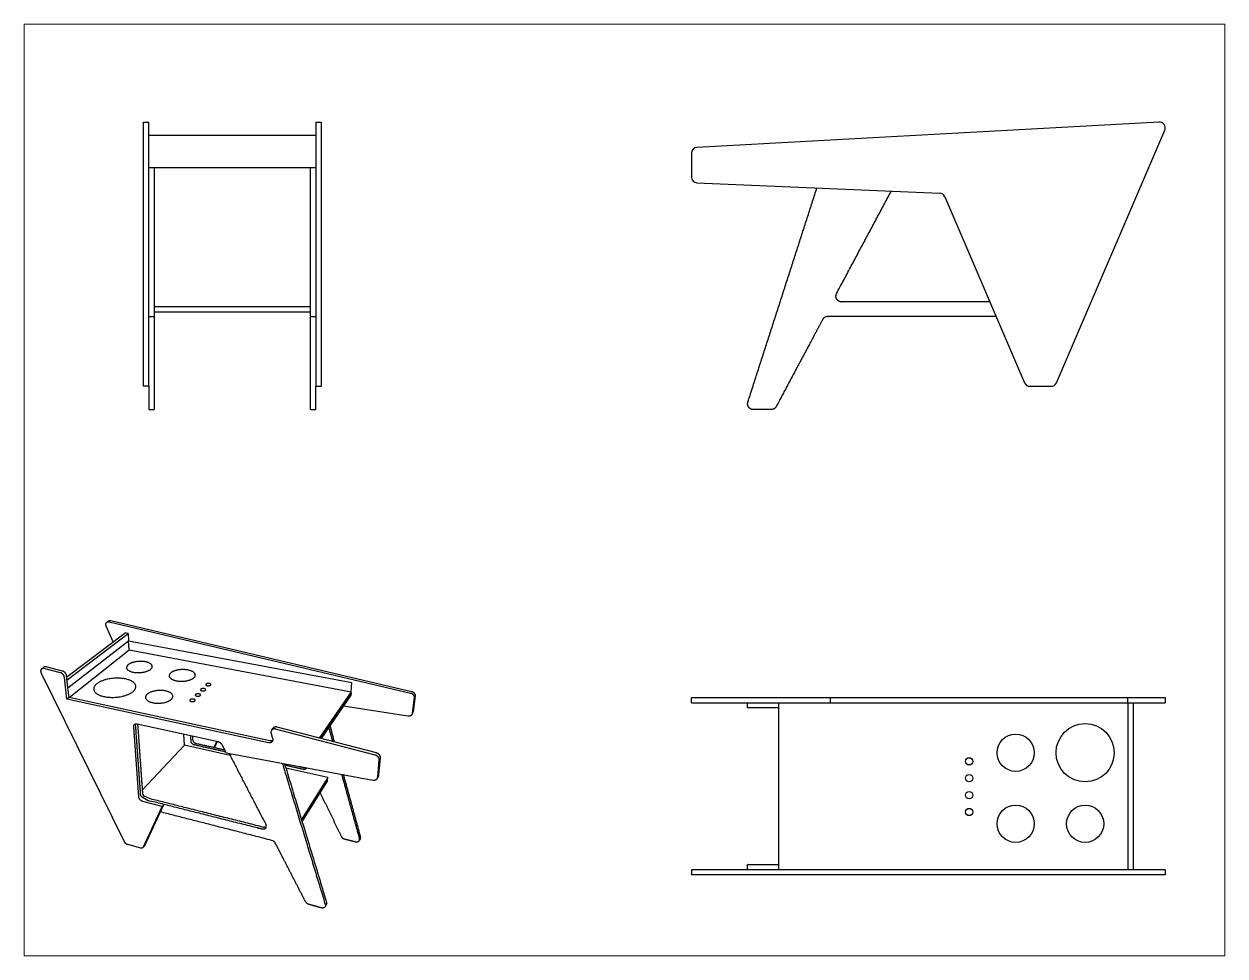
# Paper-space layout 'Page 1' of a CAD drawing. Header units: millimetres. Extents: x -18 to 260, y -6 to 209.
# The model-space entities are those that its viewports show. They can reach past a viewport. Long polylines and large blocks are cut down to what shows.
import ezdxf

# ---------------------------------------------------------------- set-up
doc = ezdxf.new("R2010")
doc.units = ezdxf.units.MM
doc.header["$MEASUREMENT"] = 0
doc.layers.add('Default', color=178, linetype='Continuous', true_color=0x000000)
doc.layers.add('Make2D$visible$lines', color=178, linetype='Continuous', true_color=0x000000)

msp = doc.modelspace()

# ---------------------------------------------------------------- linework, layer by layer
at = {"layer": 'Make2D$visible$lines'}
for p, q in [((4534.4, -3020.2), (4552.4, -3020.2)), ((4534.4, -3048), (4534.4, -3020.2)), ((4534.4, -3916.3), (4534.4, -3048)), ((4552.4, -3048), (4552.4, -3020.2)), ((4552.4, -3916.3), (4552.4, -3048)), ((5126.4, -3020.2), (5144.4, -3020.2)), ((5126.4, -3048), (5126.4, -3916.3)), ((5144.4, -3048), (5144.4, -3916.3)), ((8025.5, -3020.2), (6436.6, -3107.4)), ((7672.9, -3916.3), (8045, -3048)), ((5126.4, -3066.4), (4552.4, -3066.4)), ((6417.7, -3127.3), (6417.7, -3209.3)), ((4552.4, -3176.4), (5126.4, -3176.4)), ((4570.4, -3176.4), (4570.4, -3688.4)), ((5108.4, -3688.4), (5108.4, -3176.4)), ((6436.8, -3229.2), (7271, -3264.8)), ((7288.5, -3276.9), (7562.5, -3916.3)), ((4570.4, -3654.4), (5108.4, -3654.4)), ((4570.4, -3672.4), (5108.4, -3672.4)), ((4552.4, -3688.4), (4570.4, -3688.4)), ((4570.4, -3688.4), (4570.4, -4008.4)), ((5108.4, -3688.4), (5126.4, -3688.4)), ((5108.4, -4008.4), (5108.4, -3688.4)), ((4534.4, -3928.4), (4534.4, -3916.3)), ((4552.4, -3928.4), (4552.4, -3916.3)), ((5126.4, -3916.3), (5126.4, -3928.4)), ((5144.4, -3916.3), (5144.4, -3928.4)), ((4552.4, -3928.4), (4534.4, -3928.4)), ((4552.4, -3928.4), (4552.4, -4008.4)), ((5126.4, -3928.4), (5144.4, -3928.4)), ((5126.4, -4008.4), (5126.4, -3928.4)), ((7580.9, -3928.4), (7654.5, -3928.4)), ((4552.4, -4008.4), (4570.4, -4008.4)), ((5108.4, -4008.4), (5126.4, -4008.4)), ((4408.6, -4738.6), (4414.6, -4734.3)), ((4416.1, -4737.4), (5452.1, -4982.3)), ((4422.2, -4733), (5455.3, -4976.6)), ((4270.2, -4927), (4470.7, -4775.4)), ((4271.4, -4937.1), (4481.2, -4777.3)), ((4430.5, -4805.8), (4406.3, -4752.6)), ((4481.2, -4777.3), (4470.7, -4775.4)), ((4481.2, -4777.3), (4483.1, -4803.1)), ((4274.6, -4964.8), (4483.1, -4803.1)), ((4485.3, -4833.5), (4483.1, -4803.1)), ((4483.1, -4803.1), (5250.5, -4945.6)), ((4278.3, -4997.5), (4485.3, -4833.5)), ((4485.3, -4833.5), (5248.1, -4978)), ((4184.2, -4898.8), (4191.7, -4893.4)), ((4248.8, -4912.5), (4192.2, -4897.7)), ((4256.2, -4907), (4199.8, -4892.3)), ((4182.5, -4913.8), (4467.4, -5492.3)), ((4271.1, -5003.2), (4262.4, -4928.4)), ((4274.6, -4964.8), (4269.7, -4922.8)), ((5248.1, -4978), (5250.5, -4945.6)), ((4278.3, -4997.5), (4274.6, -4964.8)), ((5248.1, -4978), (5138, -5136.9)), ((5247.7, -4983.8), (5141.3, -5137.7)), ((5247.3, -4989.6), (5144.6, -5138.6)), ((5247.7, -4983.8), (5247.3, -4989.6)), ((5247.7, -4983.8), (5248.1, -4978)), ((5467.6, -4992.4), (5461.5, -5045.7)), ((4278.3, -4997.5), (4271.1, -5003.2)), ((4963.5, -5153), (4271.1, -5003.2)), ((4968.8, -5146.3), (4278.3, -4997.5)), ((5443, -5061.8), (5221.4, -5027.2)), ((5464.4, -4998.1), (5458.3, -5051.6)), ((6417.7, -5015.5), (6417.7, -4997.5)), ((6417.7, -4997.5), (6436.6, -4997.5)), ((6417.7, -5015.5), (6436.6, -5015.5)), ((6436.6, -4997.5), (6873.3, -4997.5)), ((6436.6, -5015.5), (6873.3, -5015.5)), ((6610.9, -5033.5), (6610.9, -5015.5)), ((6717.7, -5033.5), (6610.9, -5033.5)), ((6717.7, -5589.5), (6717.7, -5015.5)), ((6873.3, -4997.5), (6894.4, -4997.5)), ((6873.3, -5015.5), (6894.4, -5015.5)), ((6894.4, -4997.5), (6905.2, -4997.5)), ((6894.4, -4997.5), (6894.4, -5015.5)), ((6894.4, -5015.5), (6905.2, -5015.5)), ((6905.2, -4997.5), (7917.7, -4997.5)), ((6905.2, -5015.5), (7917.7, -5015.5)), ((7917.7, -5015.5), (7917.7, -4997.5)), ((7917.7, -4997.5), (7936.6, -4997.5)), ((7917.7, -5015.5), (7936.6, -5015.5)), ((7917.7, -5015.5), (7917.7, -5589.5)), ((7935.7, -5015.5), (7935.7, -5589.5)), ((7936.6, -4997.5), (8025.5, -4997.5)), ((7936.6, -5015.5), (8025.5, -5015.5)), ((8025.5, -4997.5), (8046.6, -4997.5)), ((8025.5, -5015.5), (8046.6, -5015.5)), ((8046.6, -4997.5), (8046.6, -5015.5)), ((5460.2, -5049.7), (5457.1, -5055.5)), ((4518.4, -5339.9), (4500.7, -5098.1)), ((4513, -5087.9), (4790.6, -5149.1)), ((4974.7, -5109.7), (4980, -5103)), ((5330.8, -5195.5), (4988.5, -5106)), ((5334.9, -5188.2), (4993.8, -5099.3)), ((5185.3, -5149.2), (5171.6, -5099.4)), ((5191.2, -5150.8), (5175.6, -5093.7)), ((4674.7, -5161.7), (4673.2, -5123.3)), ((4785.9, -5148.1), (4775.8, -5168.9)), ((4787.9, -5148.5), (4777.8, -5169.4)), ((4803.3, -5159), (4818.3, -5188.1)), ((4972.9, -5121), (4978.1, -5138)), ((4674.7, -5161.7), (4530, -5316.4)), ((4832.1, -5197.1), (4674.7, -5161.7)), ((4818.3, -5188.1), (5322.7, -5281.2)), ((5167.6, -5272.6), (5023.7, -5240.2)), ((5339.4, -5270.8), (5344.9, -5213)), ((5343.4, -5263.3), (5349, -5205.7)), ((5167.6, -5272.6), (5077.1, -5416.4)), ((5167, -5282.9), (5079.1, -5423.1)), ((5167, -5282.9), (5167.6, -5272.6)), ((5342.1, -5267.6), (5338.2, -5275)), ((4598.1, -5371.6), (4531.9, -5354.9)), ((4540, -5503.5), (4604.1, -5364.8)), ((4604.1, -5364.8), (4598.1, -5371.6)), ((4534, -5510.4), (4598.1, -5371.6)), ((5279.9, -5482.1), (5276.5, -5488.7)), ((4479, -5501.9), (4523.4, -5514.1)), ((4539, -5505), (4533.1, -5511.9)), ((6610.9, -5589.5), (6610.9, -5571.5)), ((6436.6, -5589.5), (6417.7, -5589.5)), ((6417.7, -5589.5), (6417.7, -5607.5)), ((6436.6, -5607.5), (6417.7, -5607.5)), ((8025.5, -5589.5), (6436.6, -5589.5)), ((8025.5, -5607.5), (6436.6, -5607.5)), ((8046.6, -5589.5), (8046.6, -5607.5)), ((5163, -5708.1), (5158.9, -5716.1))]:
    msp.add_line(p, q, dxfattribs=at)
for centre, radius in [((7771.2, -5187.5), 100), ((7532.2, -5187.5), 64), ((7372.7, -5217), 12.5), ((7372.7, -5275), 12.5), ((7372.7, -5333), 12.5), ((7372.7, -5391), 12.5), ((7532.2, -5431.5), 64), ((7771.2, -5431.5), 64)]:
    msp.add_circle(centre, radius, dxfattribs=at)
for centre, radius, start, end in [((8026.6, -3040.2), 20, 336.8014, 93.1411), ((6437.7, -3127.3), 20, 93.1411, 180), ((6437.7, -3209.3), 20, 180, 267.5559), ((7270.1, -3284.8), 20, 23.1986, 87.5559), ((7580.9, -3908.4), 20, 203.1986, 270), ((7654.5, -3908.4), 20, 270, 336.8014), ((5450.5, -5044.4), 11.1, 331.5841, 353.5323), ((4533.9, -5500.7), 6.68, 319.6811, 335.2857)]:
    msp.add_arc(centre, radius, start, end, dxfattribs=at)
for points, weights, knots in [([(5126.4, -3020.2), (5126.4, -3020.1), (5126.4, -3028.7), (5126.4, -3037.8), (5126.4, -3048)], [0.98873228509, 0.879811040957, 1, 0.873900108545, 1], [-6395.041838, -6395.041838, -6395.041838, -6375.688528, -6375.688528, -6355.383416, -6355.383416, -6355.383416]), ([(5144.4, -3020.2), (5144.4, -3020.1), (5144.4, -3028.7), (5144.4, -3037.8), (5144.4, -3048)], [0.98873228509, 0.879811040957, 1, 0.873900108545, 1], [-6395.041838, -6395.041838, -6395.041838, -6375.688528, -6375.688528, -6355.383416, -6355.383416, -6355.383416]), ([(7464.8, -3688.4), (7175.6, -3688.4), (6886.4, -3688.4), (6874.4, -3688.4), (6868.8, -3699), (6852.9, -3728.7), (6837, -3758.4), (6773, -3878.1), (6709.1, -3997.8), (6703.4, -4008.4), (6691.4, -4008.4), (6672.4, -4008.4), (6653.4, -4008.4), (6642.1, -4008.4), (6630.9, -4008.4), (6620.7, -4008.4), (6614.7, -4000.2), (6608.7, -3992), (6611.9, -3982.3), (6730.5, -3614.6), (6849.2, -3246.8)], [1, 1, 1, 0.857717142599, 1, 1, 1, 1, 1, 0.857717142599, 1, 1, 1, 1, 1, 0.891235555135, 1, 0.891235555135, 1, 1, 1], [-2916.274565, -2916.274565, -2916.274565, -2337.859348, -2337.859348, -2316.260007, -2316.260007, -2248.877879, -2248.877879, -1977.400766, -1977.400766, -1955.801424, -1955.801424, -1917.789569, -1917.789569, -1895.258852, -1895.258852, -1876.429485, -1876.429485, -1857.600119, -1857.600119, -1084.816302, -1084.816302, -1084.816302]), ([(7443.4, -3638.4), (7189, -3638.4), (6934.5, -3638.4), (6923.2, -3638.4), (6917.4, -3628.7), (6911.5, -3619), (6916.9, -3609), (7010.8, -3433.4), (7104.6, -3257.7)], [1, 1, 1, 0.870092488162, 1, 0.870092488162, 1, 1, 1], [4969.668026, 4969.668026, 4969.668026, 5478.553831, 5478.553831, 5499.170086, 5499.170086, 5519.786342, 5519.786342, 5918.058627, 5918.058627, 5918.058627]), ([(4406.3, -4752.6), (4403.2, -4745.8), (4406.4, -4740.8), (4409.6, -4735.9), (4416.1, -4737.4)], [4598.24751663, 4015.0210057, 4587.47440163, 4002.96774937, 4577.18083259], [23381.816361, 23381.816361, 23381.816361, 23402.121473, 23402.121473, 23422.426584, 23422.426584, 23422.426584]), ([(4192.2, -4897.7), (4185.2, -4895.9), (4182, -4901.1), (4178.8, -4906.4), (4182.5, -4913.8)], [4112.88738308, 3597.22165344, 4123.18095211, 3609.27490977, 4133.95406711], [-6395.99364, -6395.99364, -6395.99364, -6375.688528, -6375.688528, -6355.383416, -6355.383416, -6355.383416]), ([(4559.2, -4900.2), (4538, -4918.4), (4498.7, -4910.6), (4459.8, -4902.8), (4481.6, -4885), (4503, -4867.5), (4541.2, -4874.9), (4579.8, -4882.4), (4559.2, -4900.2)], [4419.00741725, 3089.21767338, 4390.22228415, 3119.49422269, 4461.82492391, 3190.47909764, 4490.61005702, 3160.20254833, 4419.00741725], [-402.12386, -402.12386, -402.12386, -301.592895, -301.592895, -201.06193, -201.06193, -100.530965, -100.530965, 0, 0, 0]), ([(4708, -4929.3), (4688.2, -4948.2), (4647.4, -4940.1), (4607.1, -4932.1), (4627.6, -4913.6), (4647.7, -4895.5), (4687.3, -4903.2), (4727.3, -4910.9), (4708, -4929.3)], [4339.05910405, 3032.68567897, 4310.27397094, 3062.96222828, 4381.8766107, 3133.94710322, 4410.66174381, 3103.67055391, 4339.05910405], [-402.12386, -402.12386, -402.12386, -301.592895, -301.592895, -201.06193, -201.06193, -100.530965, -100.530965, 0, 0, 0]), ([(4498.7, -4976.6), (4462.7, -5008), (4398.6, -4994.4), (4335.6, -4981.1), (4373.4, -4950.6), (4409.9, -4921.3), (4471.2, -4933.7), (4533.4, -4946.2), (4498.7, -4976.6)], [4215.60080148, 2925.42297995, 4170.624031, 2972.73008825, 4282.50315563, 3083.64395535, 4327.47992611, 3036.33684705, 4215.60080148], [-628.318531, -628.318531, -628.318531, -471.238898, -471.238898, -314.159265, -314.159265, -157.079633, -157.079633, 0, 0, 0]), ([(4765, -4955), (4761.2, -4958.7), (4753.1, -4957.1), (4745, -4955.5), (4748.8, -4951.8), (4752.6, -4948), (4760.7, -4949.6), (4768.7, -4951.2), (4765, -4955)], [4271.16851404, 3013.24010318, 4265.54641773, 3019.15349171, 4279.53130831, 3033.0177251, 4285.15340462, 3027.10433656, 4271.16851404], [-78.539816, -78.539816, -78.539816, -58.904862, -58.904862, -39.269908, -39.269908, -19.634954, -19.634954, 0, 0, 0]), ([(4630, -5003.7), (4608.3, -5024.4), (4566, -5015.5), (4524.2, -5006.7), (4546.7, -4986.5), (4568.6, -4966.7), (4609.7, -4975.1), (4651.1, -4983.6), (4630, -5003.7)], [4147.69491202, 2897.37076111, 4118.90977891, 2927.64731042, 4190.51241867, 2998.63218536, 4219.29755178, 2968.35563605, 4147.69491202], [-402.12386, -402.12386, -402.12386, -301.592895, -301.592895, -201.06193, -201.06193, -100.530965, -100.530965, 0, 0, 0]), ([(4729.4, -4990.6), (4725.5, -4994.5), (4717.2, -4992.9), (4709, -4991.2), (4713, -4987.3), (4716.9, -4983.4), (4725.1, -4985), (4733.3, -4986.7), (4729.4, -4990.6)], [4180.19209488, 2948.91006026, 4174.56999857, 2954.8234488, 4188.55488915, 2968.68768218, 4194.17698546, 2962.77429365, 4180.19209488], [-78.539816, -78.539816, -78.539816, -58.904862, -58.904862, -39.269908, -39.269908, -19.634954, -19.634954, 0, 0, 0]), ([(4747.4, -4972.6), (4743.6, -4976.4), (4735.4, -4974.8), (4727.2, -4973.2), (4731.1, -4969.3), (4734.9, -4965.5), (4743.1, -4967.1), (4751.2, -4968.8), (4747.4, -4972.6)], [4225.68030446, 2981.07508172, 4220.05820815, 2986.98847026, 4234.04309873, 3000.85270364, 4239.66519504, 2994.93931511, 4225.68030446], [-78.539816, -78.539816, -78.539816, -58.904862, -58.904862, -39.269908, -39.269908, -19.634954, -19.634954, 0, 0, 0]), ([(4711.1, -5009), (4707, -5013), (4698.7, -5011.3), (4690.4, -5009.6), (4694.4, -5005.6), (4698.5, -5001.6), (4706.8, -5003.3), (4715.1, -5005), (4711.1, -5009)], [4134.7038853, 2916.7450388, 4129.08178899, 2922.65842734, 4143.06667957, 2936.52266073, 4148.68877588, 2930.60927219, 4134.7038853], [-78.539816, -78.539816, -78.539816, -58.904862, -58.904862, -39.269908, -39.269908, -19.634954, -19.634954, 0, 0, 0]), ([(4828.4, -5189.9), (4892.7, -5314.4), (4955.1, -5435.4), (4958.7, -5442.4), (4954.5, -5447.2), (4950.4, -5452.1), (4942.5, -5450.1), (4735.3, -5397.9), (4538, -5348.2), (4525.5, -5345), (4524.6, -5333.2), (4516.1, -5215.5), (4507.2, -5091.9)], [3947.02272549, 4005.41332494, 4063.80392438, 3538.87356584, 4074.26427978, 3551.09992341, 4085.08004814, 4187.6365934, 4290.19313867, 3038.35537178, 4286.43334864, 4184.53027462, 4082.62720059], [-5905.023096, -5905.023096, -5905.023096, -5519.786342, -5519.786342, -5499.170086, -5499.170086, -5478.553831, -5478.553831, -4865.382312, -4865.382312, -4833.966385, -4833.966385, -4443.907722, -4443.907722, -4443.907722]), ([(4513.9, -5088.1), (4522.5, -5210.2), (4530.8, -5326.6), (4531.6, -5338.4), (4544.1, -5341.5), (4740.9, -5390.9), (4947.6, -5442.8), (4952.7, -5444.1), (4956.6, -5442.1)], [4098.64051756, 4199.59544838, 4300.5503792, 3048.33761982, 4304.31016923, 4201.75362396, 4099.1970787, 3733.03881089, 3862.27149284], [4447.536969, 4447.536969, 4447.536969, 4833.966385, 4833.966385, 4865.382312, 4865.382312, 5478.553831, 5478.553831, 5492.642324, 5492.642324, 5492.642324]), ([(4988.5, -5106), (4980.6, -5103.9), (4975.6, -5108.7), (4970.6, -5113.5), (4972.9, -5121)], [3760.50651334, 3330.6516653, 3770.22587799, 3342.16494934, 3780.88355056], [-7741.608028, -7741.608028, -7741.608028, -7722.230431, -7722.230431, -7702.852834, -7702.852834, -7702.852834]), ([(4993.8, -5099.3), (4985.9, -5097.2), (4980.9, -5102), (4980.4, -5102.5), (4980, -5103)], [3774.6235439, 3343.14433273, 3784.34290855, 3776.61382701, 3784.34290855], [-7741.608028, -7741.608028, -7741.608028, -7722.230431, -7722.230431, -7720.869576, -7720.869576, -7720.869576]), ([(4816.6, -5184.7), (4762.8, -5172.7), (4709.7, -5160.8), (4698.1, -5158.2), (4697.7, -5147.1), (4697.4, -5137.8), (4697.1, -5128.5)], [4665.67951591, 4695.96602149, 4726.25252707, 3346.69592232, 4722.49273704, 4713.79219203, 4705.09164702], [-5046.461175, -5046.461175, -5046.461175, -4865.382312, -4865.382312, -4833.966385, -4833.966385, -4800.662945, -4800.662945, -4800.662945]), ([(4702.4, -5129.7), (4702.6, -5135.7), (4702.8, -5141.6), (4703.2, -5152.7), (4714.8, -5155.3), (4763.4, -5166.2), (4812.6, -5177.1)], [4725.38183351, 4730.99580055, 4736.6097676, 3356.67817036, 4740.36955763, 4712.52436474, 4684.67917185], [4812.477569, 4812.477569, 4812.477569, 4833.966385, 4833.966385, 4865.382312, 4865.382312, 5031.864901, 5031.864901, 5031.864901]), ([(4978.1, -5138), (4980.3, -5145.3), (4975.7, -5150), (4971.1, -5154.7), (4963.5, -5153)], [3790.31526752, 3381.6424028, 3800.6337443, 3392.87744714, 3810.34140948], [-7678.946375, -7678.946375, -7678.946375, -7660.117009, -7660.117009, -7641.287642, -7641.287642, -7641.287642]), ([(5011.5, -5223.8), (5088.2, -5475.7), (5159.2, -5709.4), (5161.1, -5715.4), (5156.6, -5718.9), (5152.1, -5722.3), (5145.1, -5720.3), (5137.3, -5718.2), (5129.5, -5716), (5116.4, -5712.4), (5103.3, -5708.7), (5095, -5706.5), (5091.5, -5699.5), (5050.4, -5620), (5008.5, -5538.9), (4998, -5518.5), (4987.4, -5498), (4983.7, -5490.7), (4975.3, -5488.6), (4779.3, -5438.5), (4592.1, -5390.6)], [3856.73184369, 4006.7692116, 4156.8065795, 3708.27249068, 4167.12505629, 3719.50753503, 4176.83272146, 4180.60111651, 4184.36951156, 4190.72721801, 4197.08492447, 3603.35128504, 4197.46099734, 4156.31302479, 4115.16505224, 4104.95189692, 4094.73874161, 3509.0105809, 4095.11481448, 4191.85816359, 4288.60151271], [1097.004335, 1097.004335, 1097.004335, 1857.600119, 1857.600119, 1876.429485, 1876.429485, 1895.258852, 1895.258852, 1917.789569, 1917.789569, 1955.801424, 1955.801424, 1977.400766, 1977.400766, 2248.877879, 2248.877879, 2316.260007, 2316.260007, 2337.859348, 2337.859348, 2916.274565, 2916.274565, 2916.274565]), ([(5019.1, -5225.2), (5093.9, -5472), (5163.4, -5701.3), (5164.6, -5705.1), (5163, -5708.1)], [3875.6573689, 4023.29048948, 4170.92361006, 3875.95351167, 3972.05518381], [1109.192368, 1109.192368, 1109.192368, 1857.600119, 1857.600119, 1869.940657, 1869.940657, 1869.940657]), ([(5095.5, -5239.3), (5095, -5240.4), (5094.2, -5241.3), (5090.3, -5246), (5083, -5244.4), (5051.8, -5237.4), (5020.7, -5230.5)], [1, 0.990293339489, 1, 0.871447862906, 1.00239800271, 1.00605580294, 1.00971360317], [0, 0, 0, 2.430953, 2.430953, 23.047209, 23.047209, 121.685669, 121.685669, 121.685669]), ([(5069.3, -5234.4), (5078.2, -5236.4), (5087.1, -5238.4), (5089.7, -5239), (5092.1, -5238.6)], [4544.69909783, 4539.97778247, 4535.2564671, 4307.32168673, 4253.17049009], [5450.325734, 5450.325734, 5450.325734, 5478.553831, 5478.553831, 5486.485422, 5486.485422, 5486.485422]), ([(5141, -5324.4), (5141.4, -5325.2), (5141.8, -5326), (5178.5, -5401.4), (5214.5, -5475.3), (5217.7, -5481.8), (5225.3, -5483.7), (5237.3, -5486.6), (5249.3, -5489.6), (5256.5, -5491.4), (5263.6, -5493.2), (5270.1, -5494.8), (5274.3, -5491.4), (5278.5, -5487.9), (5277, -5482.3), (5247.1, -5373.8), (5216.2, -5261.6)], [4550.33053109, 4550.77748587, 4551.22444064, 4592.37241319, 4633.52038573, 3977.36689766, 4633.14431286, 4626.78660641, 4620.42889995, 4616.66050491, 4612.89210986, 4108.13916611, 4603.18444468, 4096.90412177, 4592.8659679, 4517.09312842, 4441.32028895], [-2251.8267, -2251.8267, -2251.8267, -2248.877879, -2248.877879, -1977.400766, -1977.400766, -1955.801424, -1955.801424, -1917.789569, -1917.789569, -1895.258852, -1895.258852, -1876.429485, -1876.429485, -1857.600119, -1857.600119, -1473.479129, -1473.479129, -1473.479129]), ([(5279.9, -5482.1), (5281.4, -5479.2), (5280.4, -5475.7), (5251.7, -5370.9), (5221.9, -5262.6)], [4386.69101497, 4280.92932632, 4606.98299846, 4533.61440631, 4460.24581416], [-1869.940657, -1869.940657, -1869.940657, -1857.600119, -1857.600119, -1485.667162, -1485.667162, -1485.667162]), ([(6610.9, -5571.5), (6610.9, -5571.5), (6611.9, -5571.5), (6664.8, -5571.5), (6717.7, -5571.5)], [0.950928541477, 0.962612222078, 1, 1, 1], [-1864.072714, -1864.072714, -1864.072714, -1857.600119, -1857.600119, -1512.919899, -1512.919899, -1512.919899]), ([(8046.6, -5589.5), (8046.7, -5589.5), (8043, -5589.5), (8036.6, -5589.5), (8025.5, -5589.5)], [0.939967092691, 0.923157878645, 1, 0.873900108545, 1], [23389.748045, 23389.748045, 23389.748045, 23402.121473, 23402.121473, 23422.426584, 23422.426584, 23422.426584]), ([(8046.6, -5607.5), (8046.7, -5607.5), (8043, -5607.5), (8036.6, -5607.5), (8025.5, -5607.5)], [0.939967092691, 0.923157878645, 1, 0.873900108545, 1], [23389.748045, 23389.748045, 23389.748045, 23402.121473, 23402.121473, 23422.426584, 23422.426584, 23422.426584])]:
    msp.add_rational_spline(points, weights, degree=2, knots=knots, dxfattribs=at)
for points, weights in [([(4414.6, -4734.3), (4417.8, -4732), (4422.2, -4733)], [4357.80673712, 4184.07205548, 4591.29786315]), ([(4199.8, -4892.3), (4195, -4891), (4191.7, -4893.4)], [4127.00441364, 3761.17144739, 3917.76968702]), ([(4262.4, -4928.4), (4260.9, -4915.7), (4248.8, -4912.5)], [4089.8012858, 2962.91801653, 4085.69060051]), ([(4269.7, -4922.8), (4268.3, -4910.1), (4256.2, -4907)], [4103.91831636, 2973.17010892, 4099.80763107]), ([(5452.1, -4982.3), (5465.9, -4985.6), (5464.4, -4998.1)], [4091.22716936, 2966.93879237, 4095.33785466]), ([(5455.3, -4976.6), (5469.1, -4979.9), (5467.6, -4992.4)], [4105.34419992, 2977.19088477, 4109.45488522]), ([(5458.3, -5051.6), (5456.9, -5063.9), (5443, -5061.8)], [4138.13223253, 2995.07052309, 4154.97768821]), ([(4500.7, -5098.1), (4499.7, -5085), (4513, -5087.9)], [4068.51017003, 2869.4818467, 4051.36990917]), ([(4507.2, -5091.9), (4507.1, -5089.8), (4507.6, -5087.9)], [4082.62720059, 3819.23625844, 3670.34455829]), ([(4790.6, -5149.1), (4799.1, -5151), (4803.3, -5159)], [3915.99192813, 3355.37381066, 3915.61585526]), ([(4978.4, -5145.1), (4974.2, -5147.4), (4968.8, -5146.3)], [3654.85934849, 3517.7533913, 3824.45844004]), ([(5344.9, -5213), (5346.2, -5199.5), (5330.8, -5195.5)], [3631.04440514, 2629.75886459, 3626.93371985]), ([(5349, -5205.7), (5350.3, -5192.2), (5334.9, -5188.2)], [3645.1614357, 2640.01095699, 3641.05075041]), ([(5322.7, -5281.2), (5338.1, -5284.1), (5339.4, -5270.8)], [3690.6842387, 2659.83841855, 3673.83878301]), ([(5342.1, -5267.6), (5343.2, -5265.6), (5343.4, -5263.3)], [3331.97712012, 3457.24241001, 3687.95581357]), ([(4531.9, -5354.9), (4519.3, -5351.7), (4518.4, -5339.9)], [4276.07610811, 3028.37312374, 4272.31631808]), ([(4467.4, -5492.3), (4471.1, -5499.8), (4479, -5501.9)], [4463.1471119, 3729.85535375, 4463.33137402]), ([(4523.4, -5514.1), (4531.4, -5516.2), (4534, -5510.4)], [4438.703228, 3701.92893654, 4426.22037262])]:
    msp.add_rational_spline(points, weights, degree=2, dxfattribs=at)

psp = doc.layouts.new('Page 1')

# ---------------------------------------------------------------- viewports
at = {"layer": 'Default', "lineweight": -3, "view_target_point": (6187.68, -4284.64)}
psp.add_viewport(center=(120.65, 101.6), size=(277.77, 215.4548), view_center_point=(0, 0), view_height=3202.1837, dxfattribs=at)

doc.saveas('drawing.dxf')
